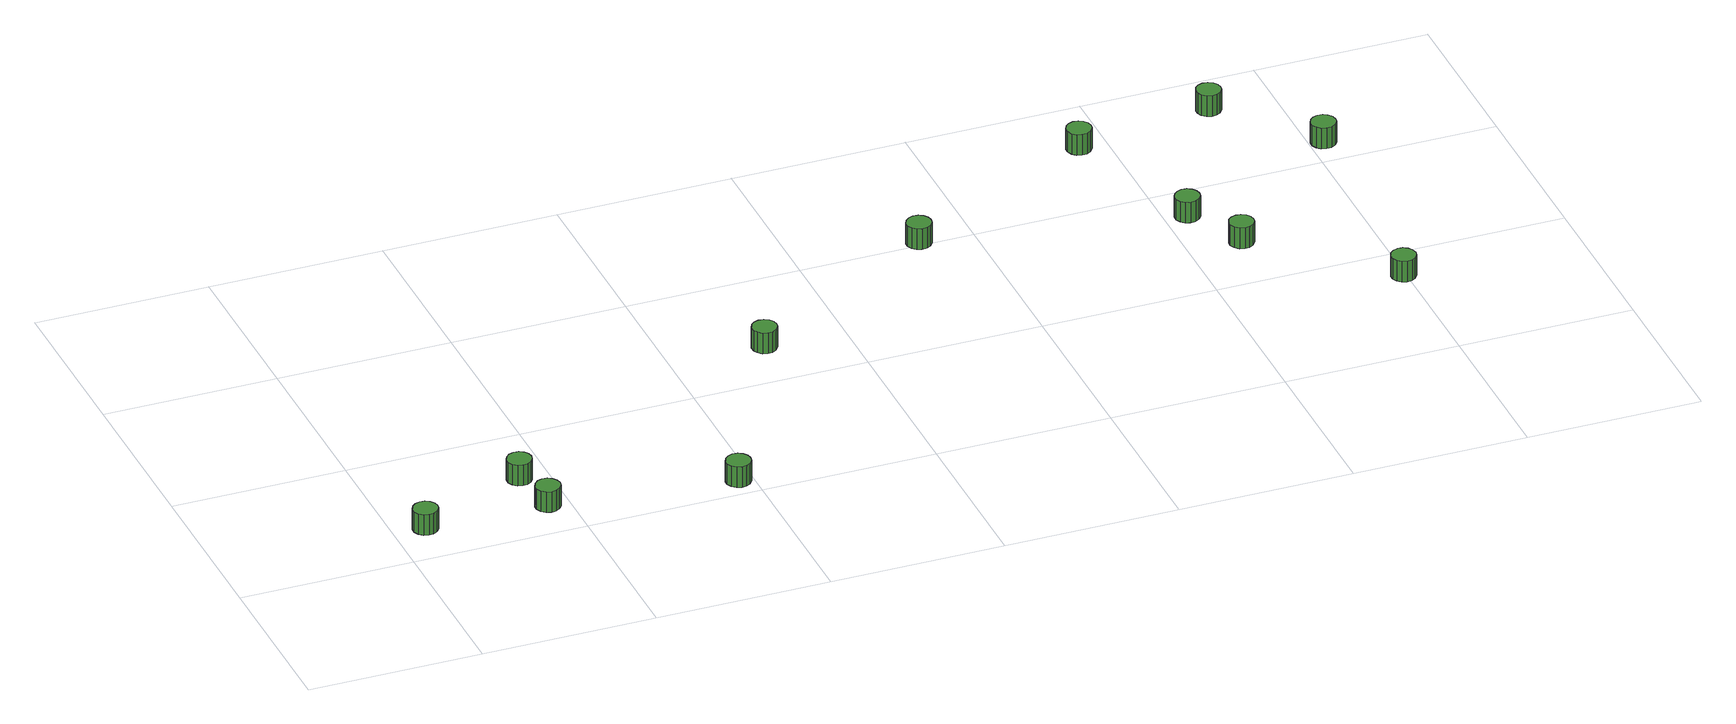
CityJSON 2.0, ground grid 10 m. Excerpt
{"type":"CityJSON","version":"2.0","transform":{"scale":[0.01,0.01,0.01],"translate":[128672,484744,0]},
"CityObjects":{
"tree1":{"type":"SolitaryVegetationObject","attributes":{"function":"something"},"geometry":[{"type":"MultiSurface","lod":"1","boundaries":[[[0,1,2,3,4,5,6,7,8,9,10,11,12,13,14]],[[15,16,17,18,19,20,21,22,23,24,25,26,27,28,29]],[[0,29,28,1]],[[1,28,27,2]],[[2,27,26,3]],[[3,26,25,4]],[[4,25,24,5]],[[5,24,23,6]],[[6,23,22,7]],[[7,22,21,8]],[[8,21,20,9]],[[9,20,19,10]],[[10,19,18,11]],[[11,18,17,12]],[[12,17,16,13]],[[13,16,15,14]],[[14,15,29,0]]]}]},
"tree2":{"type":"SolitaryVegetationObject","attributes":{"function":"something"},"geometry":[{"type":"MultiSurface","lod":"1","boundaries":[[[30,31,32,33,34,35,36,37,38,39,40,41,42,43,44]],[[45,46,47,48,49,50,51,52,53,54,55,56,57,58,59]],[[30,59,58,31]],[[31,58,57,32]],[[32,57,56,33]],[[33,56,55,34]],[[34,55,54,35]],[[35,54,53,36]],[[36,53,52,37]],[[37,52,51,38]],[[38,51,50,39]],[[39,50,49,40]],[[40,49,48,41]],[[41,48,47,42]],[[42,47,46,43]],[[43,46,45,44]],[[44,45,59,30]]]}]},
"tree3":{"type":"SolitaryVegetationObject","attributes":{"function":"something"},"geometry":[{"type":"MultiSurface","lod":"1","boundaries":[[[60,61,62,63,64,65,66,67,68,69,70,71,72,73,74]],[[75,76,77,78,79,80,81,82,83,84,85,86,87,88,89]],[[60,89,88,61]],[[61,88,87,62]],[[62,87,86,63]],[[63,86,85,64]],[[64,85,84,65]],[[65,84,83,66]],[[66,83,82,67]],[[67,82,81,68]],[[68,81,80,69]],[[69,80,79,70]],[[70,79,78,71]],[[71,78,77,72]],[[72,77,76,73]],[[73,76,75,74]],[[74,75,89,60]]]}]},
"tree4":{"type":"SolitaryVegetationObject","attributes":{"function":"something"},"geometry":[{"type":"MultiSurface","lod":"1","boundaries":[[[90,91,92,93,94,95,96,97,98,99,100,101,102,103,104]],[[105,106,107,108,109,110,111,112,113,114,115,116,117,118,119]],[[90,119,118,91]],[[91,118,117,92]],[[92,117,116,93]],[[93,116,115,94]],[[94,115,114,95]],[[95,114,113,96]],[[96,113,112,97]],[[97,112,111,98]],[[98,111,110,99]],[[99,110,109,100]],[[100,109,108,101]],[[101,108,107,102]],[[102,107,106,103]],[[103,106,105,104]],[[104,105,119,90]]]}]},
"tree5":{"type":"SolitaryVegetationObject","attributes":{"function":"something"},"geometry":[{"type":"MultiSurface","lod":"1","boundaries":[[[120,121,122,123,124,125,126,127,128,129,130,131,132,133,134]],[[135,136,137,138,139,140,141,142,143,144,145,146,147,148,149]],[[120,149,148,121]],[[121,148,147,122]],[[122,147,146,123]],[[123,146,145,124]],[[124,145,144,125]],[[125,144,143,126]],[[126,143,142,127]],[[127,142,141,128]],[[128,141,140,129]],[[129,140,139,130]],[[130,139,138,131]],[[131,138,137,132]],[[132,137,136,133]],[[133,136,135,134]],[[134,135,149,120]]]}]},
"tree6":{"type":"SolitaryVegetationObject","attributes":{"function":"something"},"geometry":[{"type":"MultiSurface","lod":"1","boundaries":[[[150,151,152,153,154,155,156,157,158,159,160,161,162,163,164]],[[165,166,167,168,169,170,171,172,173,174,175,176,177,178,179]],[[150,179,178,151]],[[151,178,177,152]],[[152,177,176,153]],[[153,176,175,154]],[[154,175,174,155]],[[155,174,173,156]],[[156,173,172,157]],[[157,172,171,158]],[[158,171,170,159]],[[159,170,169,160]],[[160,169,168,161]],[[161,168,167,162]],[[162,167,166,163]],[[163,166,165,164]],[[164,165,179,150]]]}]},
"tree7":{"type":"SolitaryVegetationObject","attributes":{"function":"something"},"geometry":[{"type":"MultiSurface","lod":"1","boundaries":[[[180,181,182,183,184,185,186,187,188,189,190,191,192,193,194]],[[195,196,197,198,199,200,201,202,203,204,205,206,207,208,209]],[[180,209,208,181]],[[181,208,207,182]],[[182,207,206,183]],[[183,206,205,184]],[[184,205,204,185]],[[185,204,203,186]],[[186,203,202,187]],[[187,202,201,188]],[[188,201,200,189]],[[189,200,199,190]],[[190,199,198,191]],[[191,198,197,192]],[[192,197,196,193]],[[193,196,195,194]],[[194,195,209,180]]]}]},
"tree8":{"type":"SolitaryVegetationObject","attributes":{"function":"something"},"geometry":[{"type":"MultiSurface","lod":"1","boundaries":[[[210,211,212,213,214,215,216,217,218,219,220,221,222,223,224]],[[225,226,227,228,229,230,231,232,233,234,235,236,237,238,239]],[[210,239,238,211]],[[211,238,237,212]],[[212,237,236,213]],[[213,236,235,214]],[[214,235,234,215]],[[215,234,233,216]],[[216,233,232,217]],[[217,232,231,218]],[[218,231,230,219]],[[219,230,229,220]],[[220,229,228,221]],[[221,228,227,222]],[[222,227,226,223]],[[223,226,225,224]],[[224,225,239,210]]]}]},
"tree9":{"type":"SolitaryVegetationObject","attributes":{"function":"something"},"geometry":[{"type":"MultiSurface","lod":"1","boundaries":[[[240,241,242,243,244,245,246,247,248,249,250,251,252,253,254]],[[255,256,257,258,259,260,261,262,263,264,265,266,267,268,269]],[[240,269,268,241]],[[241,268,267,242]],[[242,267,266,243]],[[243,266,265,244]],[[244,265,264,245]],[[245,264,263,246]],[[246,263,262,247]],[[247,262,261,248]],[[248,261,260,249]],[[249,260,259,250]],[[250,259,258,251]],[[251,258,257,252]],[[252,257,256,253]],[[253,256,255,254]],[[254,255,269,240]]]}]},
"tree10":{"type":"SolitaryVegetationObject","attributes":{"function":"something"},"geometry":[{"type":"MultiSurface","lod":"1","boundaries":[[[270,271,272,273,274,275,276,277,278,279,280,281,282,283,284]],[[285,286,287,288,289,290,291,292,293,294,295,296,297,298,299]],[[270,299,298,271]],[[271,298,297,272]],[[272,297,296,273]],[[273,296,295,274]],[[274,295,294,275]],[[275,294,293,276]],[[276,293,292,277]],[[277,292,291,278]],[[278,291,290,279]],[[279,290,289,280]],[[280,289,288,281]],[[281,288,287,282]],[[282,287,286,283]],[[283,286,285,284]],[[284,285,299,270]]]}]},
"tree11":{"type":"SolitaryVegetationObject","attributes":{"function":"something"},"geometry":[{"type":"MultiSurface","lod":"1","boundaries":[[[300,301,302,303,304,305,306,307,308,309,310,311,312,313,314]],[[315,316,317,318,319,320,321,322,323,324,325,326,327,328,329]],[[300,329,328,301]],[[301,328,327,302]],[[302,327,326,303]],[[303,326,325,304]],[[304,325,324,305]],[[305,324,323,306]],[[306,323,322,307]],[[307,322,321,308]],[[308,321,320,309]],[[309,320,319,310]],[[310,319,318,311]],[[311,318,317,312]],[[312,317,316,313]],[[313,316,315,314]],[[314,315,329,300]]]}]},
"tree12":{"type":"SolitaryVegetationObject","attributes":{"function":"something"},"geometry":[{"type":"MultiSurface","lod":"1","boundaries":[[[330,331,332,333,334,335,336,337,338,339,340,341,342,343,344]],[[345,346,347,348,349,350,351,352,353,354,355,356,357,358,359]],[[330,359,358,331]],[[331,358,357,332]],[[332,357,356,333]],[[333,356,355,334]],[[334,355,354,335]],[[335,354,353,336]],[[336,353,352,337]],[[337,352,351,338]],[[338,351,350,339]],[[339,350,349,340]],[[340,349,348,341]],[[341,348,347,342]],[[342,347,346,343]],[[343,346,345,344]],[[344,345,359,330]]]}]}
},
"vertices":[
[237,254,197],[231,283,197],[213,307,197],[188,321,197],[159,324,197],[131,315,197],[109,296,197],[97,269,197],[97,240,197],[109,213,197],[131,193,197],[159,184,197],[188,187,197],[213,202,197],[231,226,197],[231,226,68],[213,202,68],[188,187,68],[159,184,68],[131,193,68],[109,213,68],[97,240,68],[97,269,68],[109,296,68],[131,315,68],[159,324,68],[188,321,68],[213,307,68],[231,283,68],[237,254,68],
[939,251,184],[932,279,184],[915,303,184],[890,318,184],[861,321,184],[833,312,184],[811,292,184],[799,265,184],[799,236,184],[811,209,184],[833,190,184],[861,180,184],[890,184,184],[915,198,184],[932,222,184],[932,222,55],[915,198,55],[890,184,55],[861,180,55],[833,190,55],[811,209,55],[799,236,55],[799,265,55],[811,292,55],[833,312,55],[861,321,55],[890,318,55],[915,303,55],[932,279,55],[939,251,55],
[892,551,188],[886,580,188],[869,604,188],[844,618,188],[815,621,188],[787,612,188],[765,593,188],[753,566,188],[753,537,188],[765,510,188],[787,490,188],[815,481,188],[844,484,188],[869,499,188],[886,523,188],[886,523,59],[869,499,59],[844,484,59],[815,481,59],[787,490,59],[765,510,59],[753,537,59],[753,566,59],[765,593,59],[787,612,59],[815,621,59],[844,618,59],[869,604,59],[886,580,59],[892,551,59],
[1973,100,193],[1967,129,193],[1950,153,193],[1925,168,193],[1896,171,193],[1868,162,193],[1846,142,193],[1834,115,193],[1834,86,193],[1846,59,193],[1868,39,193],[1896,30,193],[1925,33,193],[1950,48,193],[1967,72,193],[1967,72,64],[1950,48,64],[1925,33,64],[1896,30,64],[1868,39,64],[1846,59,64],[1834,86,64],[1834,115,64],[1846,142,64],[1868,162,64],[1896,171,64],[1925,168,64],[1950,153,64],[1967,129,64],[1973,100,64],
[2607,1332,180],[2601,1361,180],[2584,1385,180],[2558,1399,180],[2529,1402,180],[2501,1393,180],[2479,1374,180],[2467,1347,180],[2467,1317,180],[2479,1291,180],[2501,1271,180],[2529,1262,180],[2558,1265,180],[2584,1280,180],[2601,1303,180],[2601,1303,51],[2584,1280,51],[2558,1265,51],[2529,1262,51],[2501,1271,51],[2479,1291,51],[2467,1317,51],[2467,1347,51],[2479,1374,51],[2501,1393,51],[2529,1402,51],[2558,1399,51],[2584,1385,51],[2601,1361,51],[2607,1332,51],
[3762,2016,179],[3756,2045,179],[3739,2068,179],[3713,2083,179],[3684,2086,179],[3656,2077,179],[3634,2057,179],[3622,2031,179],[3622,2001,179],[3634,1974,179],[3656,1955,179],[3684,1946,179],[3713,1949,179],[3739,1963,179],[3756,1987,179],[3756,1987,50],[3739,1963,50],[3713,1949,50],[3684,1946,50],[3656,1955,50],[3634,1974,50],[3622,2001,50],[3622,2031,50],[3634,2057,50],[3656,2077,50],[3684,2086,50],[3713,2083,50],[3739,2068,50],[3756,2045,50],[3762,2016,50],
[4910,2599,175],[4904,2628,175],[4886,2652,175],[4861,2667,175],[4832,2670,175],[4804,2661,175],[4782,2641,175],[4770,2614,175],[4770,2585,175],[4782,2558,175],[4804,2538,175],[4832,2529,175],[4861,2532,175],[4886,2547,175],[4904,2571,175],[4904,2571,46],[4886,2547,46],[4861,2532,46],[4832,2529,46],[4804,2538,46],[4782,2558,46],[4770,2585,46],[4770,2614,46],[4782,2641,46],[4804,2661,46],[4832,2670,46],[4861,2667,46],[4886,2652,46],[4904,2628,46],[4910,2599,46],
[5191,1730,187],[5185,1759,187],[5168,1782,187],[5143,1797,187],[5113,1800,187],[5086,1791,187],[5064,1772,187],[5052,1745,187],[5052,1715,187],[5064,1689,187],[5086,1669,187],[5113,1660,187],[5143,1663,187],[5168,1678,187],[5185,1701,187],[5185,1701,58],[5168,1678,58],[5143,1663,58],[5113,1660,58],[5086,1669,58],[5064,1689,58],[5052,1715,58],[5052,1745,58],[5064,1772,58],[5086,1791,58],[5113,1800,58],[5143,1797,58],[5168,1782,58],[5185,1759,58],[5191,1730,58],
[5367,1384,185],[5361,1413,185],[5343,1437,185],[5318,1451,185],[5289,1454,185],[5261,1445,185],[5239,1426,185],[5227,1399,185],[5227,1370,185],[5239,1343,185],[5261,1323,185],[5289,1314,185],[5318,1317,185],[5343,1332,185],[5361,1356,185],[5361,1356,56],[5343,1332,56],[5318,1317,56],[5289,1314,56],[5261,1323,56],[5239,1343,56],[5227,1370,56],[5227,1399,56],[5239,1426,56],[5261,1445,56],[5289,1454,56],[5318,1451,56],[5343,1437,56],[5361,1413,56],[5367,1384,56],
[6051,757,182],[6045,786,182],[6028,810,182],[6003,825,182],[5974,828,182],[5946,819,182],[5924,799,182],[5912,772,182],[5912,743,182],[5924,716,182],[5946,696,182],[5974,687,182],[6003,690,182],[6028,705,182],[6045,729,182],[6045,729,53],[6028,705,53],[6003,690,53],[5974,687,53],[5946,696,53],[5924,716,53],[5912,743,53],[5912,772,53],[5924,799,53],[5946,819,53],[5974,828,53],[6003,825,53],[6028,810,53],[6045,786,53],[6051,757,53],
[5701,2718,170],[5695,2746,170],[5677,2770,170],[5652,2785,170],[5623,2788,170],[5595,2779,170],[5573,2759,170],[5561,2732,170],[5561,2703,170],[5573,2676,170],[5595,2657,170],[5623,2647,170],[5652,2651,170],[5677,2665,170],[5695,2689,170],[5695,2689,41],[5677,2665,41],[5652,2651,41],[5623,2647,41],[5595,2657,41],[5573,2676,41],[5561,2703,41],[5561,2732,41],[5573,2759,41],[5595,2779,41],[5623,2788,41],[5652,2785,41],[5677,2770,41],[5695,2746,41],[5701,2718,41],
[6141,2159,191],[6135,2188,191],[6117,2211,191],[6092,2226,191],[6063,2229,191],[6035,2220,191],[6013,2200,191],[6001,2174,191],[6001,2144,191],[6013,2118,191],[6035,2098,191],[6063,2089,191],[6092,2092,191],[6117,2107,191],[6135,2130,191],[6135,2130,62],[6117,2107,62],[6092,2092,62],[6063,2089,62],[6035,2098,62],[6013,2118,62],[6001,2144,62],[6001,2174,62],[6013,2200,62],[6035,2220,62],[6063,2229,62],[6092,2226,62],[6117,2211,62],[6135,2188,62],[6141,2159,62]
]}
